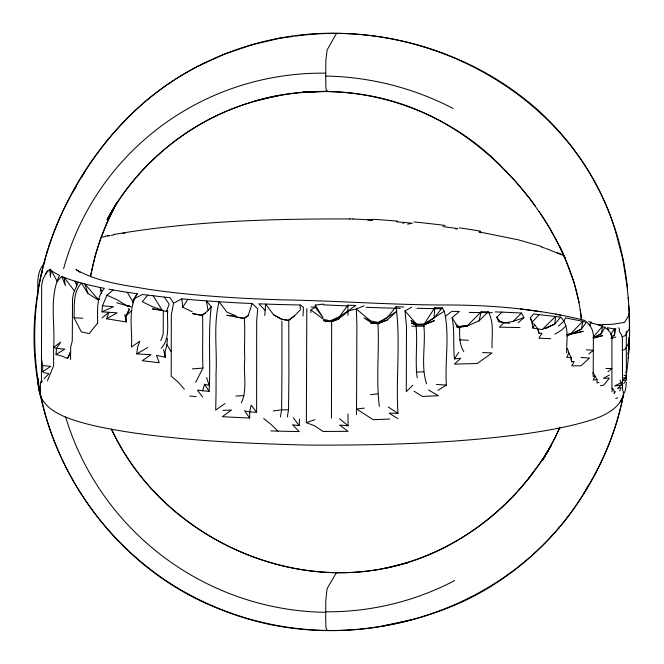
<?xml version="1.0" encoding="UTF-8"?>
<svg xmlns="http://www.w3.org/2000/svg" width="664" height="664" viewBox="0 0 664 664"><rect width="100%" height="100%" fill="white"/><g stroke="black" fill="none" stroke-linecap="round" stroke-linejoin="round"><path stroke-width="1" d="M40.272 388.623L40.081 392.723L39.508 386.714L40.388 387.784L40.388 381.692L41.434 382.754L41.658 285.254L43.011 279.171L47.476 270.563M108.705 289.164L113.154 289.969A285.595 42.703 0 0 0 127.256 292.301L137.274 293.77C127.222 309.582 132.792 329.394 131.447 347.081L139.772 341.213L137.465 347.695L136.792 353.904L151.027 354.692L142.254 360.701A293.729 43.924 0 0 0 159.31 362.693L156.43 355.389L165.212 357.224L165.212 351.132L166.921 344.666L167.436 338.457M202.578 397.055L197.432 390.108L209.102 391.428C210.795 363.241 207.89 334.797 211.21 306.735L206.338 300.875A285.18 42.645 0 0 1 187.804 299.389L181.795 298.85L173.528 303.199L171.329 315.151L171.204 376.106L178.5 382.489L184.351 389.212M222.955 410.344L231.512 409.995L222.365 416.66L229.105 417.05L249.656 418.071L244.559 410.808L249.714 411.946L256.619 412.261L256.678 320.828L257.707 308.801L252.054 303.523A285.827 42.745 0 0 1 219.045 301.755M74.036 317.766C74.659 306.062 72.642 292.251 81.531 283.063L84.975 283.976A285.96 42.762 0 0 0 100.231 287.487L104.406 288.334C95.832 297.812 97.807 311.491 97.591 323.194L89.15 333.635L81.29 331.817L74.036 317.766L82.768 318.255M356.518 414.527L356.883 325.352L356.385 308.992L364.063 305.789M593.234 372.961L593.375 338.217C593.857 332.083 591.392 325.891 586.519 322.057L565.512 317.898L563.935 321.185L558.432 326.148M597.011 379.634L593.201 380.007L595.035 376.09L593.218 376.521L592.977 372.479L597.011 379.634L596.994 382.979L598.994 382.439M397.902 418.693L389.146 413.182L397.943 413.348C395.727 377.899 400.774 342.043 396.018 306.793L403.895 307M424.254 323.932L434.762 307.689L442.274 307.822L444.299 311.233L424.254 323.932L416.544 324.215L411.008 320.463L415.93 324.887L411.423 322.978L415.971 324.995L423.732 325.045C426.13 344.359 420.436 364.86 426.545 383.775M249.656 418.071L249.714 411.946L251.133 405.123L256.619 412.261M566.774 353.082C565.96 341.271 570.351 326.539 560.665 317.135L533.549 313.956L530.328 317.89L532.038 322.878L532.802 328.049L542.007 329.585M281.918 321.119L281.918 360.901A432.969 78.991 -88.4 0 1 281.876 379.21L281.627 409.879L280.407 416.95M437.974 390.349L446.391 385.07C444.772 360.519 449.918 335.37 444.299 311.233M482.628 352.551L492.007 352.941L477.225 363.507L454.408 364.104L460.824 358.303L454.466 358.892C452.923 345.23 454.823 331.245 452.118 317.699L459.38 311.457L451.885 311.35L445.627 316.155M492.074 347.853C491.675 335.901 494.373 322.837 488.297 311.806L481.242 311.723L467.265 325.783L458.276 327.792M331.461 418.054L331.643 323.119L331.469 321.766L323.526 320.621C337.727 324.962 345.247 311.516 355.987 305.49L347.894 305.166L339.254 316.911L331.253 321.268L323.252 319.135L310.951 309.997L315.168 307.2L315.309 305.083L323.559 304.079M463.787 351.555C458.924 344.018 459.803 335.212 459.521 326.738L456.616 326.829L467.265 325.783M417.191 377.833C414.867 360.394 417.83 342.367 415.971 324.995M287.313 417L288.516 409.796L288.873 378.986A256.918 40.728 -88.6 0 0 288.857 360.726L288.774 320.421L294.393 315.981L300.336 309.822L300.12 304.967A285.827 42.745 0 0 1 265.608 304.062L258.811 303.805L265.177 310.42L264.745 315.483M629.58 334.772L628.252 358.502M303.033 315.964L303.39 307.291L300.12 304.967M252.054 303.523L248.187 315.765L244.311 318.512C245.315 331.909 244.037 345.288 244.8 358.709C243.182 373.367 247.713 388.93 241.381 402.857M379.335 406.36C375.932 379.044 379.401 351.173 377.957 323.741L370.686 322.994L370.495 322.131L363.872 317.882L370.637 320.953L378.223 322.422L387.236 317.583L396.898 311.117L387.328 319.998L377.957 323.741M310.86 312.586L310.951 309.997M270.779 430.886L277.851 431.102A293.671 43.915 0 0 0 299.232 431.575L292.517 424.769L299.165 425.649L299.447 419.175M306.809 308.553L306.353 422.636L314.694 425.873L323.053 431.467L348.069 431.343L339.678 425.051L348.119 425.782L347.944 413.929M69.977 354.286L67.396 358.51L62.947 356.443L56.058 354.534L56.423 348.426L60.764 342.084L53.635 347.421L53.635 365.706L47.376 380.887M265.177 310.42L265.608 304.062L273.618 314.777L281.926 319.425L288.774 320.421L281.536 319.118L273.618 314.777M590.055 325.659L590.238 322.97C600.065 324.729 613.436 328.439 611.909 341.196L611.909 389.137L612.664 388.34L614.2 391.046L614.208 393.619L615.354 391.577M423.732 325.045L434.347 320.679L423.591 324.862L434.015 318.048L434.762 307.689M102.024 317.956L108.921 312.462L106.597 318.786L117.096 312.844L102.024 311.856L102.497 305.764L106.954 295.181L113.154 289.969M211.21 306.735L208.106 310.511L202.528 315.408C203.126 332.963 202.196 350.55 202.952 368.113L195.689 382.273M626.384 382.265C625.878 386.191 626.027 390.623 623.62 393.976L622.525 388.863L622.392 337.918L621.38 334.531L619.221 331.336L619.529 329.551L618.674 327.709M161.194 348.351C170.764 337.827 166.614 323.302 167.718 310.536L166.415 311.192L169.229 304.245L164.332 297.099L142.461 294.476L134.335 298.617M37.541 293.646C15.712 425.25 97.475 563.155 221.851 609.942C289.33 637.241 366.403 636.851 434.746 612.756C530.121 581.066 602.804 495.228 622.898 397.304L623.371 394.242M90.52 276.863C94.969 251.59 103.999 227.304 115.843 204.595M625.754 378.928C629.414 354.734 630.51 330.066 628.833 305.639M38.686 286.616C51.809 215.875 90.428 148.653 144.943 101.692C194.336 59.967 257.947 35.532 322.571 33.391C393.968 31.125 466.261 53.535 522.751 97.508C582.386 143.216 620.815 214.489 627.505 289.213M90.487 276.224L95.491 254.503L100.729 238.135L107.568 221.261L117.611 201.408M623.305 395.097C616.798 430.231 602.522 463.505 583.54 493.667M611.909 391.843L612.664 388.34M40.346 279.137L40.77 277.295M459.521 326.738L467.755 325.8L479.018 320.861L481.242 311.723M208.106 310.511L206.338 300.875L219.078 301.755C213.127 325.086 217.302 349.621 216.024 373.467A445.81 174.184 -86.3 0 1 215.958 397.869L215.7 410.153L224.996 403.504M202.578 390.963L204.595 384.257L209.102 385.336L206.637 377.534M46.986 252.038L47.31 251.058M49.153 245.265L49.485 244.277M56.058 354.534L64.831 349.081L56.423 348.426L53.635 347.421C55.361 323.426 48.821 297.804 59.536 275.361A285.81 42.737 0 0 1 51.07 270.273L49.883 269.244L45.625 273.717M160.846 340.682L163.178 334.15L163.327 310.677L152.413 308.959L162.049 309.997L153.177 295.829M622.284 336.673L625.197 335.685L629.505 328.323L629.206 327.12M41.616 273.618L42.28 271.941M623.778 395.321L620.217 401.82L623.247 396.582M619.778 390.913L621.23 387.56L617.479 388.44L621.222 385.137L621.222 382.655L620.043 380.09M106.597 318.786L126.226 321.957L126.226 315.865L128.841 309.939M560.034 427.35L552.979 441.859L542.596 460.202L548.912 449.453C512.575 508.923 452.948 555.394 383.75 568.6L407.679 562.69L406.725 562.914M559.926 427.035L554.78 438.34L543.276 459.09M67.396 358.51L70.351 352.202L70.641 353.381L70.641 347.28L72.268 341.064L72.534 298.609L73.654 292.874L78.236 282.134L81.531 283.063L87.847 293.405L98.289 300.045M567.463 348.467L568.849 352.941L566.741 357.415L571.106 357.439L571.696 361.714L574.294 361.523L571.663 365.856L581.025 365.764L589.532 358.004L581.008 357.481M41.434 382.754L42.297 380.945M126.226 321.957L124.774 314.661L126.226 315.865L129.438 309.258L128.384 308.644M43.135 265.268L44.878 261.716M622.093 398.815L622.707 397.611C617.346 408.916 605.419 415.141 594.114 419.059C571.853 426.429 548.605 430.355 525.465 433.799C453.263 443.585 380.256 445.411 307.482 445.087C246.153 443.51 184.633 440.971 123.944 431.401C104.356 428.072 84.61 424.495 66.018 417.299C55.577 412.875 44.413 406.617 40.346 395.337M604.979 327.053L601.426 333.594L593.533 338.183L602.804 335.577L592.96 337.86M532.802 328.049L534.644 324.663L532.038 322.878M111.618 211.584L110 214.339C141.034 159.933 193.838 118.673 254.038 101.385M112.15 210.662L112.689 209.749M113.768 207.907L114.299 206.994M115.909 204.238L116.449 203.317M116.316 203.607L107.045 219.635C130.41 176.931 166.564 141.606 209.708 119.08L208.903 119.478L215.153 116.349L214.364 116.739C266.588 91.292 327.867 84.768 384.224 98.911C445.652 114.308 498.374 155.193 535.151 205.973M546.198 454.168L548.896 449.578M549.219 449.03L550.755 446.416M551.045 445.909L551.344 445.419M81.365 177.753L84.984 171.627M72.766 192.444L76.385 186.318M551.626 444.93L540.604 462.277L528.411 478.702M588.379 485.334C546.862 560.897 468.137 611.577 383.908 625.737L383.07 625.911C307.781 639.507 227.959 622.492 164.606 579.655C109.145 541.965 67.056 485.359 47.368 421.217L47.102 420.304C24.892 347.38 32.727 266.073 69.089 199.001C97.981 143.266 141.855 94.803 198.221 66.109L199.026 65.703M454.466 358.892L458.716 352.376M192.328 311.839L182.683 307.175L187.804 299.389M132.709 302.701L132.46 301.024L137.274 293.77M610.49 334.689L614.457 328.962L615.785 328.614L614.549 334.88L611.494 337.271M623.82 383.493L626.384 379.933L622.45 380.779M586.519 322.057L581.481 329.037L567.031 335.976M309.208 91.972L303.083 92.188L327.593 91.317C324.887 90.536 326.24 83.324 325.709 80.444L325.841 60.499L327.078 50.032L336.391 33.565L337.262 33.656M327.593 630.451C324.887 629.671 326.24 622.458 325.709 619.578L325.783 601.044L326.904 589.914L327.593 587.74L336.391 572.7C413.141 574.318 487.716 534.105 533.109 472.685L532.603 473.332M558.499 528.519L558.964 527.93M563.836 521.979L564.3 521.389M434.015 318.048L442.274 307.822M396.018 306.793L387.236 317.583L377.849 323.484L370.686 322.994M43.957 263.973C36.238 272.34 37.939 284.565 37.79 294.99M147.765 295.165L142.295 301.705L152.405 306.718L162.049 309.997M560.665 317.135L554.78 323.974L546.032 328.406M593.467 336.739L602.464 326.323L601.426 333.594L593.425 337.636M57.644 280.938L61.727 276.357L64.076 277.344A286.043 42.77 0 0 0 75.09 281.196L78.236 282.134M539.351 314.495L532.437 321.824L530.328 317.89M44.056 378.787L48.928 373.633L44.106 372.695L42.662 371.632L42.662 365.54L41.434 358.377M569.679 334.83L582.843 321.218L581.481 329.037L570.426 334.158L566.641 334.797M521.423 313.034L502.001 312.105L496.788 317.209L499.743 321.152L504.673 322.961L513.247 321.359L521.423 313.034L523.904 317.666L518.086 322.787M565.969 325.783L561.711 330.058L554.946 334.158M126.226 315.865L131.596 310.495M412.809 385.161L406.293 391.66L406.493 326.497L405.023 310.91L411.721 307.191M509.52 323.31L503.976 322.629L499.419 327.169L520.045 327.551M479.018 320.861L488.297 311.806M607.925 371.807L611.909 368.47L605.917 368.503M588.794 354.003L593.326 350.351L586.354 349.795M622.284 380.414L626.384 377.534L626.276 331.27M288.325 320.231L294.393 315.981M496.788 317.209L498.813 321.774L499.743 321.152M611.137 337.146L614.549 334.88L614.457 328.962L607.286 327.717L608.531 330.166M42.662 371.632L50.738 366.387L42.662 365.54M402.899 223.461L404.55 222.49L412.369 223.22L407.663 224.183M136.792 353.904L147.674 347.554M609.394 375.027L603.427 378.339L609.394 378.115L603.659 385.203L600.439 385.734M615.769 398.657L617.628 397.678M248.187 315.765L243.389 318.222L226.548 315.276L235.861 315.881L226.806 312.03L219.078 301.755M204.612 62.897L205.4 62.507M621.222 382.655L614.681 385.892L621.222 385.137M205.433 313.093L200.769 315.3L192.635 313.591L202.528 315.408M198.221 66.109L224.224 54.24L252.287 44.745M102.024 311.856L113.436 306.71L102.497 305.764M331.07 320.438L339.254 316.911L347.911 310.984L356.385 308.992L370.637 320.953M331.469 321.766L339.37 318.811M387.328 319.998L377.849 323.484L370.495 322.131M513.247 321.359L523.904 317.666M306.353 422.636L314.894 419.673M610.946 338.515L615.818 336.938M455.902 229.113L457.72 228.582L442.946 226.607M279.212 38.404L293.264 36.429M277.917 95.657L278.805 95.442L254.022 101.285C339.794 75.58 437.02 101.343 499.867 164.896L499.569 164.614M251.307 44.978L280.1 38.188M570.426 334.158L583.1 331.336L570.426 334.158L568.45 334.092M383.07 625.911L411.555 619.711M105.302 236.16L109.402 235.338M101.526 237.272L104.879 236.6M107.468 236.102L109.195 235.77M113.635 234.525C191.506 221.037 270.846 218.705 349.721 218.946M110.979 235.446L113.652 234.965M622.027 350.384L624.948 349.488L629.298 341.968L629.082 337.627L629.298 341.968L628.161 354.526L629.406 341.354L628.999 340.698M384.605 568.392C275.709 589.823 158.256 529.191 111.353 429.019M295.289 36.155C430.031 17.081 576.203 98.255 615.694 231.777L622.898 259.707L627.189 287.055L628.459 300.833M273.244 410.958L281.627 409.879L288.516 409.796M622.367 378.007L626.384 377.534M370.612 394.657L377.667 393.86M364.395 408.111L356.535 408.982L373.151 419.665L389.685 419.059M467.755 325.8L458.774 326.522L456.085 324.331L457.728 326.929M192.402 368.869L202.952 368.113M235.886 396.051L244.037 395.611M411.73 326.198L424.23 326.157M311.25 91.898L327.593 91.317M597.633 324.762L609.594 324.356A16.168 2.316 -2.7 0 0 613.561 324.156L624.517 322.372L629.298 314.703L628.252 297.422M534.644 324.663L537.375 328.431L538.994 333.295L541.924 333.203L538.936 338.183L550.722 338.706M367.897 220.108L372.753 220L352.974 218.979M416.278 372.031L423.657 371.873M349.546 218.946L353.182 218.987M569.272 334.058L571.206 334.1M495.219 311.922L502.001 312.105M311.051 306.992L315.168 307.2L323.028 317.691L315.309 305.083M459.646 339.827L468.236 340.275M436.339 384.448L446.391 385.07M189.771 396.059L196.129 396.574M396.674 221.801L404.55 222.49M164.332 297.099L170.059 297.704L173.528 303.199M585.266 320.554C538.454 308.752 490.024 304.751 441.851 304.992C389.104 304.768 336.457 300.784 283.752 299.887C238.708 298.534 193.639 295.787 149.002 289.404C124.292 284.972 97.998 282.391 75.937 269.484L79.97 272.356M520.327 308.918L540.878 311.773M556.083 314.288L555.394 314.197L560.839 315.109M498.813 321.774L503.976 322.629M236.16 317.043L244.311 318.512M116.673 302.776L130.966 306.826M163.327 310.677L167.56 311.906M588.628 321.5L591.79 322.422M623.952 375.26L626.542 376.048L626.542 373.566L625.745 371.865M541.201 246.958L544.862 248.137M541.567 246.477L518.509 239.87L479.093 231.894L480.437 232.898M545.775 248.427L564.417 255.831M87.847 293.405L84.975 283.976L97.5 298.717L99.318 299.431M557.353 252.768L561.96 254.694M106.954 295.181L117.47 299.962L127.363 306.062M97.5 298.717L99.26 299.555M428.521 389.967L438.423 395.736L422.478 396.433L414.079 391.229M388.199 406.966L397.943 413.348M263.691 418.577L271.161 424.495L277.851 431.102M339.57 418.718L348.119 425.782M628.999 313.566L629.505 328.323M500.266 165.336L515.621 181.372L530.204 199.075L543.276 217.643M416.544 324.215L405.023 310.91M74.683 291.272L64.076 277.344L65.346 285.586L61.727 276.357M293.397 417.897L299.165 425.649M539.027 211.459L549.833 228.366L559.403 245.962M452.118 317.699L457.803 326.954M204.595 384.257L209.102 391.428M166.921 344.666L171.204 351.729M127.256 292.301L132.46 301.024M543.799 218.522C562.939 249.083 578.12 283.304 581.349 319.55M337.262 572.791C243.68 571.472 151.633 515.422 111.71 429.533M57.552 281.918L51.07 270.273L50.356 277.162L49.883 269.244M76.493 283.769L75.09 281.196L76.933 285.844M568.849 352.941L571.106 357.439M564.848 257.649L574.152 282.839L579.124 302.659M37.782 382.406L38.869 390.573M38.529 389.494L40.695 396.408M101.766 293.181L100.231 287.487L101.6 293.43M570.7 357.946L571.696 361.714M538.081 329.045L538.994 333.295M163.618 349.613L165.212 357.224M580.303 309.482L581.415 319.459M181.795 298.85L182.683 307.175M97.483 321.874L97.591 323.194M602.505 325.003L602.547 325.792M70.351 352.202L70.641 359.473M348.036 315.325L347.894 305.166M37.831 378.356L37.948 383.485M626.542 378.472L626.542 379.343M37.79 378.272L37.79 381.319M348.293 305.938A298.194 31.025 2.7 0 1 323.351 304.817M400.168 308.353A293.098 23.248 2.6 0 1 366.196 307.316M441.211 308.793A288.143 15.471 2.2 0 1 416.884 308.303M492.298 312.669A289.512 10.242 1.8 0 1 469.299 312.437M459.206 227.835A288.176 73.463 1.1 0 1 480.761 231.221M414.029 221.967A293.09 68.724 1.7 0 1 445.137 225.461M373.276 219.294A298.194 61.594 2.2 0 1 397.47 221.129M122.956 233.396A286.001 42.77 0 0 1 124.873 233.089M325.709 612.308A272.638 268.546 30.3 0 1 65.587 416.868M63.603 268.679A272.638 268.546 30.3 0 1 325.709 73.173M454.674 580.543A272.987 271.999 29.9 0 1 325.717 611.793M325.725 76.053A272.987 259.184 13.6 0 1 453.122 108.481M555.627 316.404L554.78 323.974L542.413 329.419L555.627 316.404M130.742 306.544L126.849 305.398L130.742 306.627M562.3 251.98L559.204 245.539L562.3 251.98M565.047 258.072L562.101 251.556L565.047 258.072"/></g></svg>
